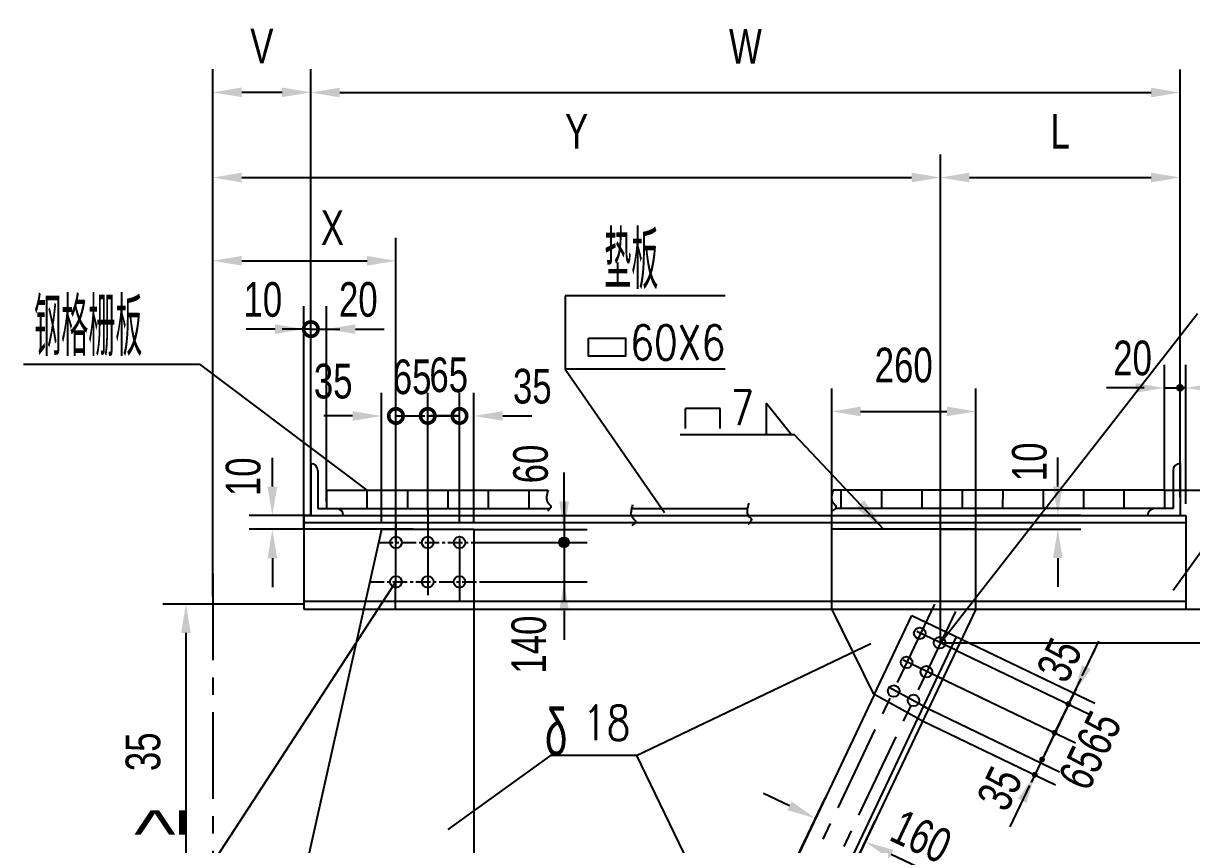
# Model space of a CAD drawing. Extents: x 148 to 221443, y -36682 to 6758.
# Drawn here: x 113930 to 115953, y -19984 to -18562 of the extents above; entities that cross this region are included whole.
import ezdxf
from ezdxf.enums import TextEntityAlignment as Align

# ---------------------------------------------------------------- set-up
doc = ezdxf.new("R2010")
doc.units = 0
doc.header["$LTSCALE"] = 10
doc.header["$MEASUREMENT"] = 0
doc.linetypes.add('CENTERX2', pattern=[4, 2.5, -0.5, 0.5, -0.5])
doc.linetypes.add('PHANTOM2', pattern=[31.75, 15.875, -3.175, 3.175, -3.175, 3.175, -3.175])
for name, color, linetype in [('1', 1, 'Continuous'), ('2', 4, 'Continuous'), ('3', 255, 'Continuous'), ('4', 1, 'CENTERX2'), ('5', 2, 'PHANTOM2'), ('9', 6, 'Continuous'), ('WHITE', 7, 'Continuous')]:
    doc.layers.add(name, color=color, linetype=linetype)
doc.styles.add('HZ', font='ROMS.SHX', dxfattribs={"width": 0.75, "bigfont": 'GBCBIG.SHX'})
doc.styles.get("Standard").update_dxf_attribs({"font": 'wison_e.shx', "width": 0.75, "bigfont": 'wison_c.shx'})
doc.styles.add('XW', font='ROMANS.shx', dxfattribs={"width": 0.85})
doc.dimstyles.new('DIM1', dxfattribs={"dimscale": 20, "dimtxt": 3, "dimasz": 2.5, "dimexe": 2, "dimexo": 0, "dimgap": 1, "dimtad": 0, "dimdec": 0, "dimzin": 0, "dimdsep": 46, "dimtxsty": 'Standard', "dimcen": 2, "dimclrd": 3, "dimclre": 3, "dimclrt": 3, "dimadec": 0, "dimazin": 0, "dimtfac": 0.666667, "dimtdec": 0, "dimtofl": 0, "dimtmove": 2, "dimatfit": 1, "dimfxl": 2, "dimtvp": 1.333333, "dimtolj": 1, "dimtzin": 0, "dimarcsym": 0})

# ---------------------------------------------------------------- blocks, each defined once
blk = doc.blocks.new('*D1370')
at = {"layer": '2', "color": 3, "lineweight": -2}
for p, q in [((114428, -19324), (114428, -18642.1)), ((115932.5, -19324), (115932.5, -18642.1)), ((114478, -18682.1), (115882.5, -18682.1))]:
    blk.add_line(p, q, dxfattribs=at)
at = {"layer": '2', "color": 3}
for points in [[(114478, -18673.8), (114478, -18690.4), (114428, -18682.1)], [(115882.5, -18690.4), (115882.5, -18673.8), (115932.5, -18682.1)]]:
    blk.add_solid(points, dxfattribs=at)
at = {"layer": 'Defpoints', "color": 0}
for p in [(115932.5, -18682.1), (114428, -19324), (115932.5, -19324)]:
    blk.add_point(p, dxfattribs=at)
at = {"layer": '2', "color": 3, "insert": (115180.2, -18602.1), "char_height": 60, "attachment_point": 5}
blk.add_mtext('\\A1;W', dxfattribs=at)
blk = doc.blocks.new('*D1371')
at = {"layer": '2', "color": 3, "lineweight": -2}
for p, q in [((114361.3, -19364), (114361.3, -19314)), ((114428, -19414), (114321.3, -19414)), ((114605.2, -19438), (114321.3, -19438)), ((114361.3, -19488), (114361.3, -19538))]:
    blk.add_line(p, q, dxfattribs=at)
at = {"layer": '2', "color": 3}
for points in [[(114353, -19364), (114369.6, -19364), (114361.3, -19414)], [(114369.6, -19488), (114353, -19488), (114361.3, -19438)]]:
    blk.add_solid(points, dxfattribs=at)
at = {"layer": 'Defpoints', "color": 0}
for p in [(114361.3, -19414), (114428, -19414), (114605.2, -19438)]:
    blk.add_point(p, dxfattribs=at)
at = {"layer": '2', "color": 3, "insert": (114311, -19347.1), "char_height": 60, "attachment_point": 5, "rotation": 90}
blk.add_mtext('\\A1;10', dxfattribs=at)
blk = doc.blocks.new('*D1373')
at = {"layer": '2', "color": 3, "lineweight": -2}
for p, q in [((114258.2, -19554.5), (114258.2, -18933.3)), ((114575.2, -19460.7), (114575.2, -18933.3)), ((114308.2, -18973.3), (114525.2, -18973.3))]:
    blk.add_line(p, q, dxfattribs=at)
at = {"layer": '2', "color": 3}
for points in [[(114308.2, -18964.9), (114308.2, -18981.6), (114258.2, -18973.3)], [(114525.2, -18981.6), (114525.2, -18964.9), (114575.2, -18973.3)]]:
    blk.add_solid(points, dxfattribs=at)
at = {"layer": 'Defpoints', "color": 0}
for p in [(114575.2, -18973.3), (114575.2, -19460.7), (114258.2, -19554.5)]:
    blk.add_point(p, dxfattribs=at)
at = {"layer": '2', "color": 3, "insert": (114465.2, -18916), "char_height": 60, "attachment_point": 5}
blk.add_mtext('\\A1;X', dxfattribs=at)
blk = doc.blocks.new('_DotSmall')
at = {"layer": 'WHITE', "color": 0, "const_width": 0.5}
blk.add_lwpolyline([(-0.0625, 0, 1), (0.0625, 0, 1)], format="xyb", close=True, dxfattribs=at)
blk = doc.blocks.new('*D1374')
at = {"layer": '9', "color": 3, "lineweight": -2}
for p, q in [((114550.2, -19426), (114550.2, -19201.8)), ((114575.2, -19426), (114575.2, -19201.8)), ((114500.2, -19241.8), (114450.2, -19241.8)), ((114575.2, -19241.8), (114625.2, -19241.8))]:
    blk.add_line(p, q, dxfattribs=at)
at = {"layer": '9', "color": 3}
blk.add_solid([(114500.2, -19250.1), (114500.2, -19233.4), (114550.2, -19241.8)], dxfattribs=at)
at = {"layer": 'Defpoints', "color": 0}
for p in [(114575.2, -19241.8), (114550.2, -19426), (114575.2, -19426)]:
    blk.add_point(p, dxfattribs=at)
at = {"layer": '9', "color": 3, "lineweight": -2, "xscale": 50, "yscale": 50, "zscale": 50, "rotation": 180}
blk.add_blockref('_DotSmall', (114575.2, -19241.8), dxfattribs=at)
at = {"layer": '9', "color": 3, "insert": (114466.6, -19181.9), "char_height": 60, "attachment_point": 5}
blk.add_mtext('\\A1;35', dxfattribs=at)
blk = doc.blocks.new('*D1375')
at = {"layer": '9', "color": 3, "linetype": 'Continuous', "lineweight": -2}
for p, q in [((114428, -19339), (114428, -19051.5)), ((114455, -19390), (114455, -19051.5)), ((114428, -19091.5), (114378, -19091.5)), ((114505, -19091.5), (114555, -19091.5))]:
    blk.add_line(p, q, dxfattribs=at)
at = {"layer": '9', "color": 3}
blk.add_solid([(114505, -19083.2), (114505, -19099.8), (114455, -19091.5)], dxfattribs=at)
at = {"layer": 'Defpoints', "color": 0}
for p in [(114428, -19091.5), (114428, -19339), (114455, -19390)]:
    blk.add_point(p, dxfattribs=at)
at = {"layer": '9', "color": 3, "lineweight": -2, "xscale": 50, "yscale": 50, "zscale": 50}
blk.add_blockref('_DotSmall', (114428, -19091.5), dxfattribs=at)
at = {"layer": '9', "color": 3, "insert": (114510.1, -19040.5), "char_height": 60, "attachment_point": 5}
blk.add_mtext('\\A1;20', dxfattribs=at)
blk = doc.blocks.new('*D1376')
at = {"layer": '2', "color": 3, "lineweight": -2}
for p, q in [((114258.2, -19554.5), (114258.2, -18641.7)), ((114428, -19414), (114428, -18641.7)), ((114378, -18681.7), (114308.2, -18681.7))]:
    blk.add_line(p, q, dxfattribs=at)
at = {"layer": '2', "color": 3}
for points in [[(114308.2, -18673.4), (114308.2, -18690), (114258.2, -18681.7)], [(114378, -18690), (114378, -18673.4), (114428, -18681.7)]]:
    blk.add_solid(points, dxfattribs=at)
at = {"layer": 'Defpoints', "color": 0}
for p in [(114258.2, -18681.7), (114428, -19414), (114258.2, -19554.5)]:
    blk.add_point(p, dxfattribs=at)
at = {"layer": '2', "color": 3, "insert": (114343.1, -18601.7), "char_height": 60, "attachment_point": 5}
blk.add_mtext('\\A1;V', dxfattribs=at)
blk = doc.blocks.new('*D1377')
at = {"layer": '9', "color": 3, "lineweight": -2}
for p, q in [((114416, -19438), (114416, -19051.5)), ((114428, -19339), (114428, -19051.5)), ((114366, -19091.5), (114316, -19091.5)), ((114428, -19091.5), (114478, -19091.5))]:
    blk.add_line(p, q, dxfattribs=at)
at = {"layer": '9', "color": 3}
blk.add_solid([(114366, -19099.8), (114366, -19083.2), (114416, -19091.5)], dxfattribs=at)
at = {"layer": 'Defpoints', "color": 0}
for p in [(114428, -19091.5), (114428, -19339), (114416, -19438)]:
    blk.add_point(p, dxfattribs=at)
at = {"layer": '9', "color": 3, "lineweight": -2, "xscale": 50, "yscale": 50, "zscale": 50, "rotation": 180}
blk.add_blockref('_DotSmall', (114428, -19091.5), dxfattribs=at)
at = {"layer": '9', "color": 3, "insert": (114344.8, -19040.5), "char_height": 60, "attachment_point": 5}
blk.add_mtext('\\A1;10', dxfattribs=at)
blk = doc.blocks.new('*D1378')
at = {"layer": '2', "color": 3, "lineweight": -2}
for p, q in [((115905.5, -19370), (116467.5, -19370)), ((116427.5, -19420), (116427.5, -20697.5)), ((114988.7, -20747.5), (116467.5, -20747.5))]:
    blk.add_line(p, q, dxfattribs=at)
at = {"layer": '2', "color": 3}
for points in [[(116435.8, -19420), (116419.2, -19420), (116427.5, -19370)], [(116419.2, -20697.5), (116435.8, -20697.5), (116427.5, -20747.5)]]:
    blk.add_solid(points, dxfattribs=at)
at = {"layer": 'Defpoints', "color": 0}
for p in [(115905.5, -19370), (114988.7, -20747.5), (116427.5, -20747.5)]:
    blk.add_point(p, dxfattribs=at)
at = {"layer": '2', "color": 3, "insert": (116347.5, -20012.1), "char_height": 60, "attachment_point": 5, "rotation": 90}
blk.add_mtext('\\A1;H', dxfattribs=at)
blk = doc.blocks.new('*D1379')
at = {"layer": '2', "color": 3, "lineweight": -2}
for p, q in [((115720.9, -19363.6), (115720.9, -19313.6)), ((115578.9, -19413.6), (115760.9, -19413.6)), ((115517.9, -19437.8), (115760.9, -19437.8)), ((115720.9, -19487.8), (115720.9, -19537.8))]:
    blk.add_line(p, q, dxfattribs=at)
at = {"layer": '2', "color": 3}
for points in [[(115712.6, -19363.6), (115729.3, -19363.6), (115720.9, -19413.6)], [(115729.3, -19487.8), (115712.6, -19487.8), (115720.9, -19437.8)]]:
    blk.add_solid(points, dxfattribs=at)
at = {"layer": 'Defpoints', "color": 0}
for p in [(115578.9, -19413.6), (115720.9, -19413.6), (115517.9, -19437.8)]:
    blk.add_point(p, dxfattribs=at)
at = {"layer": '2', "color": 3, "insert": (115672, -19321.2), "char_height": 60, "attachment_point": 5, "rotation": 90}
blk.add_mtext('\\A1;10', dxfattribs=at)
blk = doc.blocks.new('*D1381')
at = {"layer": '9', "color": 3, "lineweight": -2}
for p, q in [((114685.2, -19426), (114685.2, -19201.8)), ((114710.2, -19426), (114710.2, -19201.8)), ((114685.2, -19241.8), (114635.2, -19241.8)), ((114760.2, -19241.8), (114810.2, -19241.8))]:
    blk.add_line(p, q, dxfattribs=at)
at = {"layer": '9', "color": 3}
blk.add_solid([(114760.2, -19233.4), (114760.2, -19250.1), (114710.2, -19241.8)], dxfattribs=at)
at = {"layer": 'Defpoints', "color": 0}
for p in [(114685.2, -19241.8), (114685.2, -19426), (114710.2, -19426)]:
    blk.add_point(p, dxfattribs=at)
at = {"layer": '9', "color": 3, "lineweight": -2, "xscale": 50, "yscale": 50, "zscale": 50}
blk.add_blockref('_DotSmall', (114685.2, -19241.8), dxfattribs=at)
at = {"layer": '9', "color": 3, "insert": (114811.3, -19190.7), "char_height": 60, "attachment_point": 5}
blk.add_mtext('\\A1;35', dxfattribs=at)
blk = doc.blocks.new('*D1383')
at = {"layer": '2', "color": 3, "lineweight": -2}
for p, q in [((114416, -19567.3), (114171.7, -19567.3)), ((114211.7, -19617.3), (114211.7, -20005.8)), ((114258.2, -20055.8), (114171.7, -20055.8))]:
    blk.add_line(p, q, dxfattribs=at)
at = {"layer": '2', "color": 3}
for points in [[(114220.1, -19617.3), (114203.4, -19617.3), (114211.7, -19567.3)], [(114203.4, -20005.8), (114220.1, -20005.8), (114211.7, -20055.8)]]:
    blk.add_solid(points, dxfattribs=at)
at = {"layer": 'Defpoints', "color": 0}
for p in [(114416, -19567.3), (114211.7, -20055.8), (114258.2, -20055.8)]:
    blk.add_point(p, dxfattribs=at)
at = {"layer": '2', "color": 3, "insert": (114137.7, -19823), "char_height": 60, "attachment_point": 5, "rotation": 90}
blk.add_mtext('\\A1;35', dxfattribs=at)
blk = doc.blocks.new('*D1385')
at = {"layer": '2', "color": 3, "linetype": 'Continuous', "lineweight": -2}
for p, q in [((115905.5, -19370), (116312.7, -19370)), ((116272.7, -20143.6), (116272.7, -19420)), ((115252.1, -20193.6), (116312.7, -20193.6))]:
    blk.add_line(p, q, dxfattribs=at)
at = {"layer": '2', "color": 3}
for points in [[(116281.1, -19420), (116264.4, -19420), (116272.7, -19370)], [(116264.4, -20143.6), (116281.1, -20143.6), (116272.7, -20193.6)]]:
    blk.add_solid(points, dxfattribs=at)
at = {"layer": 'Defpoints', "color": 0}
for p in [(115905.5, -19370), (116272.7, -19370), (115252.1, -20193.6)]:
    blk.add_point(p, dxfattribs=at)
at = {"layer": '2', "color": 3, "insert": (116192.7, -19781.8), "char_height": 60, "attachment_point": 5, "rotation": 90}
blk.add_mtext('\\A1;H', dxfattribs=at)
blk = doc.blocks.new('*D1386')
at = {"layer": '2', "color": 3, "linetype": 'Continuous', "lineweight": -2}
for p, q in [((115329.6, -19437.8), (115329.6, -19194)), ((115578.9, -19437.8), (115578.9, -19194)), ((115379.6, -19234), (115528.9, -19234))]:
    blk.add_line(p, q, dxfattribs=at)
at = {"layer": '2', "color": 3}
for points in [[(115379.6, -19225.6), (115379.6, -19242.3), (115329.6, -19234)], [(115528.9, -19242.3), (115528.9, -19225.6), (115578.9, -19234)]]:
    blk.add_solid(points, dxfattribs=at)
at = {"layer": 'Defpoints', "color": 0}
for p in [(115578.9, -19234), (115329.6, -19437.8), (115578.9, -19437.8)]:
    blk.add_point(p, dxfattribs=at)
at = {"layer": '2', "color": 3, "insert": (115454.2, -19154), "char_height": 60, "attachment_point": 5}
blk.add_mtext('\\A1;260', dxfattribs=at)
blk = doc.blocks.new('*D1388')
at = {"layer": '2', "color": 3, "linetype": 'Continuous', "lineweight": -2}
for p, q in [((114258.2, -19534.5), (114258.2, -18789.1)), ((115517.9, -19634.4), (115517.9, -18789.1)), ((114308.2, -18829.1), (115467.9, -18829.1))]:
    blk.add_line(p, q, dxfattribs=at)
at = {"layer": '2', "color": 3}
for points in [[(114308.2, -18820.8), (114308.2, -18837.5), (114258.2, -18829.1)], [(115467.9, -18837.5), (115467.9, -18820.8), (115517.9, -18829.1)]]:
    blk.add_solid(points, dxfattribs=at)
at = {"layer": 'Defpoints', "color": 0}
for p in [(115517.9, -18829.1), (114258.2, -19534.5), (115517.9, -19634.4)]:
    blk.add_point(p, dxfattribs=at)
at = {"layer": '2', "color": 3, "insert": (114888, -18749.1), "char_height": 60, "attachment_point": 5}
blk.add_mtext('\\A1;Y', dxfattribs=at)
blk = doc.blocks.new('*D1389')
at = {"layer": '2', "color": 3, "linetype": 'Continuous', "lineweight": -2}
for p, q in [((115517.9, -19634.4), (115517.9, -18789.1)), ((115932.5, -19324), (115932.5, -18789.1)), ((115567.9, -18829.1), (115882.5, -18829.1))]:
    blk.add_line(p, q, dxfattribs=at)
at = {"layer": '2', "color": 3}
for points in [[(115567.9, -18820.8), (115567.9, -18837.5), (115517.9, -18829.1)], [(115882.5, -18837.5), (115882.5, -18820.8), (115932.5, -18829.1)]]:
    blk.add_solid(points, dxfattribs=at)
at = {"layer": 'Defpoints', "color": 0}
for p in [(115932.5, -18829.1), (115932.5, -19324), (115517.9, -19634.4)]:
    blk.add_point(p, dxfattribs=at)
at = {"layer": '2', "color": 3, "insert": (115725.2, -18749.1), "char_height": 60, "attachment_point": 5}
blk.add_mtext('\\A1;L', dxfattribs=at)
blk = doc.blocks.new('*D1394')
at = {"layer": '2', "color": 3, "linetype": 'Continuous', "lineweight": -2}
for p, q in [((116136.2, -19526), (116136.2, -19476)), ((115578.9, -19576), (116176.2, -19576)), ((115517.9, -19634.4), (116176.2, -19634.4)), ((116136.2, -19684.4), (116136.2, -19734.4))]:
    blk.add_line(p, q, dxfattribs=at)
at = {"layer": '2', "color": 3}
for points in [[(116127.9, -19526), (116144.5, -19526), (116136.2, -19576)], [(116144.5, -19684.4), (116127.9, -19684.4), (116136.2, -19634.4)]]:
    blk.add_solid(points, dxfattribs=at)
at = {"layer": 'Defpoints', "color": 0}
for p in [(115578.9, -19576), (116136.2, -19576), (115517.9, -19634.4)]:
    blk.add_point(p, dxfattribs=at)
at = {"layer": '2', "color": 3, "insert": (116065.5, -19479.8), "char_height": 60, "attachment_point": 5, "rotation": 90}
blk.add_mtext('\\A1;105', dxfattribs=at)
blk = doc.blocks.new('*D1395')
at = {"layer": '2', "color": 3, "linetype": 'Continuous', "lineweight": -2}
for p, q in [((115256.4, -19916.6), (115211.2, -19895.1)), ((115252.4, -20041.4), (115318.7, -19901.9)), ((115338.2, -20082.2), (115404.5, -19942.7)), ((115432.5, -20000.3), (115477.7, -20021.8))]:
    blk.add_line(p, q, dxfattribs=at)
at = {"layer": '2', "color": 3}
for points in [[(115252.8, -19924.1), (115260, -19909.1), (115301.6, -19938.1)], [(115436.1, -19992.8), (115428.9, -20007.8), (115387.4, -19978.8)]]:
    blk.add_solid(points, dxfattribs=at)
at = {"layer": 'Defpoints', "color": 0}
for p in [(115387.4, -19978.8), (115252.4, -20041.4), (115338.2, -20082.2)]:
    blk.add_point(p, dxfattribs=at)
at = {"layer": '2', "color": 3, "insert": (115484.4, -19969.6), "char_height": 60, "attachment_point": 5, "rotation": 334.5727}
blk.add_mtext('\\A1;160', dxfattribs=at)

msp = doc.modelspace()

# ---------------------------------------------------------------- hatches: boundary and pattern name
at = {"layer": '2'}
h = msp.add_hatch(color=256, dxfattribs=at)
h.paths.add_polyline_path([(115932.454, -19188.247, 0.414213562), (115927.454, -19193.247), (115932.454, -19193.247)])
h.paths.add_polyline_path([(115932.454, -19188.247), (115932.454, -19193.247), (115937.454, -19193.247, 0.414213562)])
h.paths.add_polyline_path([(115937.454, -19193.247), (115932.454, -19193.247), (115932.454, -19198.247, 0.414213562)])
h.paths.add_polyline_path([(115932.454, -19193.247), (115927.454, -19193.247, 0.414213562), (115932.454, -19198.247)])

# ---------------------------------------------------------------- linework, layer by layer
at = {"color": 7, "linetype": 'Continuous'}
msp.add_line((114710.2307, -19438.0056), (114906.2844, -19438.0056), dxfattribs=at)
at = {"color": 1, "linetype": 'CENTERX2'}
for p, q in [((114545.1686, -19460.6571), (114738.8655, -19460.6571)), ((114529.8956, -19529.0006), (114723.5787, -19529.0006))]:
    msp.add_line(p, q, dxfattribs=at)
at = {"layer": '1'}
for p, q in [((114428.0075, -19324.0056), (114428.0075, -19414.0056)), ((115932.454, -19324.0056), (115932.454, -19414.0056)), ((114428.0075, -19339.0056), (114428.0075, -19414.0056)), ((114440.0075, -19336.0056), (114440.0075, -19402.0056)), ((114440.0075, -19351.0056), (114440.0075, -19402.0056)), ((115920.454, -19336.0056), (115920.454, -19402.0056)), ((114455.0075, -19370.0056), (114455.0075, -19402.0056)), ((114455.0075, -19370.0056), (114838.7058, -19370.0056)), ((114525.0075, -19370.0056), (114525.0075, -19402.0056)), ((114595.0075, -19370.0056), (114595.0075, -19402.0056)), ((114665.0075, -19370.0056), (114665.0075, -19402.0056)), ((114735.0075, -19370.0056), (114735.0075, -19402.0056)), ((114805.0075, -19370.0056), (114805.0075, -19402.0056)), ((115905.454, -19370.0056), (115332.0857, -19370.0056)), ((115345.4888, -19369.4021), (115345.4543, -19401.4021)), ((115415.4887, -19369.4775), (115415.4542, -19401.4775)), ((115485.4887, -19369.553), (115485.4542, -19401.553)), ((115555.4887, -19369.6284), (115555.4542, -19401.6284)), ((115625.4886, -19369.7039), (115625.4541, -19401.7039)), ((115695.4886, -19369.7793), (115695.4541, -19401.7793)), ((115765.4885, -19369.8547), (115765.454, -19401.8547)), ((115835.4885, -19369.9302), (115835.454, -19401.9302)), ((115905.4884, -19370.0056), (115905.454, -19402.0056)), ((114440.0075, -19402.0056), (114842.3534, -19402.0056)), ((114983.1348, -19402.0056), (115183.1348, -19402.0056)), ((115920.454, -19402.0056), (115335.7334, -19402.0056)), ((114416.0075, -19414.0056), (115942.454, -19414.0056)), ((114416.0075, -19414.0056), (114416.0075, -19576.0006)), ((115942.454, -19414.0056), (115942.454, -19576.0006)), ((114550.2307, -19438.0056), (114397.9136, -20119.592)), ((114710.2307, -19438.0056), (114550.2307, -19438.0056)), ((114416.0075, -19576.0006), (114519.3923, -19576.0006)), ((114710.2307, -19576.0006), (115329.7922, -19576.0006)), ((115578.8722, -19576.0006), (115338.2306, -20082.1684)), ((115578.8722, -19576.0006), (115942.454, -19576.0006)), ((115403.1749, -19724.3072), (115252.4332, -20041.3787))]:
    msp.add_line(p, q, dxfattribs=at)
at = {"layer": '1', "ltscale": 6}
for p, q in [((115578.8722, -19437.7623), (115329.5696, -19437.7623)), ((115329.5696, -19575.6187), (115329.5696, -19437.7623)), ((115578.8722, -19576.0006), (115578.8722, -19437.7623)), ((115403.1749, -19724.3072), (115329.5696, -19575.6187)), ((115403.7346, -19723.13), (115488.0383, -19770.1611))]:
    msp.add_line(p, q, dxfattribs=at)
at = {"layer": '1'}
for centre in [(114575.2307, -19460.6571), (114630.2307, -19460.6571), (114685.2307, -19460.6571), (114575.2307, -19529.0006), (114630.2307, -19529.0006), (114685.2307, -19529.0006), (115481.9759, -19617.9882), (115516.2832, -19634.2985), (115459.1296, -19668.2038), (115493.4369, -19684.5142), (115436.8697, -19717.8218), (115471.177, -19734.1321)]:
    msp.add_circle(centre, 10, dxfattribs=at)
for centre, start, end in [((114428.0075, -19336.0056), 0, 90), ((115932.454, -19336.0056), 90, 180), ((114472.0075, -19414.0056), 0, 90), ((115888.454, -19414.0056), 90, 180)]:
    msp.add_arc(centre, 12, start, end, dxfattribs=at)
at = {"layer": '2'}
for p, q in [((115145.0149, -19033.7704), (114868.3404, -19033.7704)), ((114868.3404, -19033.7704), (114868.3404, -19160.571)), ((115517.8784, -19634.4251), (115962.6999, -19064.6779)), ((113930.291, -19152.2385), (114234.9193, -19152.2385)), ((114234.9193, -19152.2385), (114525.0075, -19370.0056)), ((115145.0149, -19160.571), (114868.3404, -19160.571)), ((114868.3404, -19160.571), (115040.0077, -19408.5823)), ((115905.4884, -19370.0056), (115905.4884, -19153.247)), ((115942.454, -19394.0056), (115942.454, -19153.247)), ((114630.2307, -19406.0056), (114630.2307, -19201.7652)), ((114685.2307, -19406.0056), (114685.2307, -19201.7652)), ((115855.4884, -19193.247), (115805.4884, -19193.247)), ((115870.4884, -19193.247), (115820.4884, -19193.247)), ((115905.4884, -19193.247), (115932.454, -19193.247)), ((115942.454, -19193.247), (115932.454, -19193.247)), ((115136.2942, -19228.6385), (115076.2631, -19228.6385)), ((115076.2631, -19263.2975), (115076.2631, -19228.6385)), ((115136.2942, -19263.2975), (115136.2942, -19228.6385)), ((114630.2307, -19241.7652), (114685.2307, -19241.7652)), ((116123.0276, -19264.1213), (115920.4162, -19543.6132)), ((115265.1453, -19274.4877), (115067.0636, -19274.4877)), ((115419.8313, -19438.0056), (115265.1453, -19274.4877)), ((114866.2844, -19389.7232), (114866.2844, -19339.7232)), ((114866.2844, -19410.6571), (114866.2844, -19360.6571)), ((114866.2844, -19390.0056), (114866.2844, -19460.6571)), ((114730.2307, -19460.6571), (114906.2844, -19460.6571)), ((114730.2307, -19460.6571), (114906.2844, -19460.6571)), ((114866.2844, -19460.6571), (114866.2844, -19529.0006)), ((114866.2844, -19510.6571), (114866.2844, -19560.6571)), ((114190.9288, -20118.2836), (114575.2307, -19529.0006)), ((114723.5787, -19529.0006), (114906.2844, -19529.0006)), ((114866.2844, -19579.0006), (114866.2844, -19629.0006)), ((114991.6744, -19829.4375), (115397.4327, -19635.7263)), ((114991.6744, -19829.4375), (115172.1337, -20202.2809))]:
    msp.add_line(p, q, dxfattribs=at)
at = {"layer": '2', "color": 7}
for p, q in [((115932.454, -19382.0056), (115932.454, -19153.247)), ((115932.454, -19304.0056), (115932.454, -19153.247)), ((115259.8336, -19274.4877), (115216.0988, -19219.8732)), ((115216.0988, -19219.8732), (115216.0988, -19274.4877)), ((115259.8336, -19274.4877), (115216.0988, -19274.4877))]:
    msp.add_line(p, q, dxfattribs=at)
at = {"layer": '2', "linetype": 'Continuous'}
for p, q in [((115554.0635, -19628.1835), (115784.9098, -19738.9405)), ((115770.4746, -19676.5576), (115792.1034, -19631.4777)), ((115544.4734, -19647.0689), (115775.2395, -19757.7874)), ((115763.3473, -19691.3423), (115784.976, -19646.2624)), ((115512.5972, -19692.7775), (115751.4477, -19807.3748)), ((115739.5111, -19741.0231), (115761.1398, -19695.9432)), ((115752.533, -19713.8821), (115741.7185, -19736.4222)), ((115741.7185, -19736.4222), (115717.8823, -19786.103)), ((115486.4297, -19743.5154), (115724.0847, -19857.5391)), ((115715.3987, -19791.2794), (115737.0275, -19746.1995)), ((115486.8384, -19769.5854), (115717.1551, -19880.0883)), ((115717.8823, -19786.103), (115693.77, -19836.3593)), ((115720.0898, -19781.5021), (115698.461, -19826.582)), ((115696.2536, -19831.1829), (115674.6248, -19876.2628)), ((115693.77, -19836.3593), (115681.0911, -19862.7853)), ((115672.1413, -19881.4392), (115650.5125, -19926.5191)), ((115659.4624, -19907.8652), (115637.8337, -19952.9451))]:
    msp.add_line(p, q, dxfattribs=at)
at = {"layer": '2'}
msp.add_lwpolyline([(114908.7237, -19106.8963), (114972.6017, -19106.8963), (114972.6017, -19138.0771), (114908.7237, -19138.0771)], close=True, dxfattribs=at)
at = {"layer": '2', "const_width": 7.9687}
msp.add_lwpolyline([(114861.7688, -19460.6571, 1), (114870.8001, -19460.6571, 1)], format="xyb", close=True, dxfattribs=at)
at = {"layer": '2', "linetype": 'Continuous', "const_width": 4.75}
for points in [[(115736.5506, -19740.4844, 1), (115741.8006, -19740.4844, 1)], [(115712.7588, -19790.0718, 1), (115718.0088, -19790.0718, 1)], [(115691.145, -19836.3593, 1), (115696.395, -19836.3593, 1)], [(115678.4661, -19862.7853, 1), (115683.7161, -19862.7853, 1)]]:
    msp.add_lwpolyline(points, format="xyb", close=True, dxfattribs=at)
at = {"layer": '2'}
msp.add_lwpolyline([(114991.6744, -19829.4375), (114842.8037, -19829.4375), (114664.7952, -19957.7773)], dxfattribs=at)
for centre, radius in [((115932.454, -19193.247), 5), ((114866.2844, -19460.6571), 8.4126)]:
    msp.add_circle(centre, radius, dxfattribs=at)
for points in [[(115855.4884, -19184.9137), (115855.4884, -19201.5803), (115905.4884, -19193.247)], [(115992.454, -19184.9137), (115992.454, -19201.5803), (115942.454, -19193.247)], [(114857.9511, -19389.7232), (114874.6178, -19389.7232), (114866.2844, -19439.7232)], [(115385.8629, -19387.5463), (115371.3338, -19401.2906), (115419.8313, -19438.0056)], [(114857.9511, -19579.0006), (114874.6178, -19579.0006), (114866.2844, -19529.0006)]]:
    msp.add_solid(points, dxfattribs=at)
at = {"layer": '2', "linetype": 'Continuous'}
for points in [[(115762.9613, -19672.9528), (115777.9879, -19680.1624), (115748.8459, -19721.6375)], [(115651.9491, -19904.2604), (115666.9757, -19911.47), (115681.0911, -19862.7853)]]:
    msp.add_solid(points, dxfattribs=at)
at = {"layer": '3', "ltscale": 6}
for p, q in [((114416.0075, -19426.0056), (115942.454, -19426.0056)), ((114416.0075, -19562.5764), (115942.454, -19562.5764)), ((114519.3923, -19576.0006), (114710.2307, -19576.0006)), ((115329.7922, -19576.0006), (115578.8722, -19576.0006)), ((115403.1749, -19724.3072), (115468.2661, -19587.3938)), ((115468.2661, -19587.3938), (115554.0635, -19628.1835)), ((115260.7858, -20225.1889), (115545.811, -19624.2601))]:
    msp.add_line(p, q, dxfattribs=at)
at = {"layer": '4', "ltscale": 6}
for p, q in [((114630.2307, -19402.0056), (114630.2307, -19564.0006)), ((114575.2307, -19426.0056), (114573.8472, -19576.0006)), ((114685.2307, -19454.0056), (114685.2307, -19564.0006)), ((114258.1637, -19514.5058), (114258.1637, -21133.3501)), ((115507.492, -19567.7992), (114931.2673, -20779.8357)), ((115543.6132, -19580.2943), (114967.3884, -20792.3308)), ((115544.4734, -19647.0689), (115476.7386, -19614.8665)), ((115520.8584, -19696.7411), (115453.1235, -19664.5387)), ((115493.674, -19746.9911), (115427.7174, -19711.2879))]:
    msp.add_line(p, q, dxfattribs=at)
at = {"layer": '5', "color": 3, "linetype": 'ByBlock', "ltscale": 5}
msp.add_line((114710.2307, -19438.0056), (114710.2307, -20200.6468), dxfattribs=at)
at = {"layer": '9'}
for points in [[(114838.7058, -19370.0056), (114838.7365, -19392.3506), (114843.4805, -19398.4093), (114837.4188, -19406.312)], [(115332.0857, -19370.0056), (115332.1165, -19392.3506), (115336.8605, -19398.4093), (115330.7987, -19406.312)], [(115185.8809, -19392.8617), (115185.9117, -19415.2066), (115190.6556, -19421.2654), (115184.5939, -19429.1681)], [(114984.9656, -19395.6049), (114984.9963, -19417.9498), (114989.7403, -19424.0086), (114983.6786, -19431.9113)]]:
    msp.add_spline(points, degree=3, dxfattribs=at)

# ---------------------------------------------------------------- block references
at = {"layer": '9', "xscale": 50, "yscale": 50, "zscale": 50, "rotation": 180}
msp.add_blockref('_DotSmall', (114630.2307, -19241.7652), dxfattribs=at)
at = {"layer": '9', "xscale": 50, "yscale": 50, "zscale": 50}
msp.add_blockref('_DotSmall', (114685.2307, -19241.7652), dxfattribs=at)

# ---------------------------------------------------------------- texts
at = {"layer": '2'}
for s, height, style, width, p in [('垫板', 100, 'HZ', 0.65, (114935.9125, -19022.1043)), ('钢格栅板', 100, 'HZ', 0.65, (113949.0007, -19137.8611)), ('60X6', 60, 'XW', 0.8, (114980.6649, -19144.6241)), ('δ', 80, 'HZ', 0.65, (114833.1459, -19828.8328)), ('18', 60, 'XW', 0.8, (114898.7047, -19802.7449))]:
    msp.add_text(s, height=height, dxfattribs=dict(at, style=style, width=width)).set_placement(p)
at = {"layer": '2', "style": 'XW', "width": 0.8}
msp.add_text('7', height=60, dxfattribs=at).set_placement((115195.3889, -19227.826), align=Align.MIDDLE_RIGHT)
at = {"layer": '2', "width": 0.75}
for s, p in [('35', (115735.9427, -19707.1557)), ('65', (115804.2037, -19833.1787)), ('65', (115773.7554, -19893.8865)), ('35', (115632.647, -19929.6037))]:
    msp.add_text(s, height=60, rotation=64.4151719, dxfattribs=at).set_placement(p)
at = {"layer": '2', "color": 3, "linetype": 'Continuous', "style": 'HZ', "width": 0.65}
msp.add_text('≥', height=100, rotation=90, dxfattribs=at).set_placement((114209.9302, -19969.0994))
at = {"layer": '2', "color": 3, "linetype": 'Continuous', "insert": (115850.3399, -19141.8274), "char_height": 60, "attachment_point": 5}
msp.add_mtext('20', dxfattribs=at)
at = {"layer": '2', "char_height": 60, "attachment_point": 5}
for insert in [(114603.3057, -19174.4824), (114666.579, -19170.9076)]:
    msp.add_mtext('65', dxfattribs=dict(at, insert=insert))
at = {"layer": '2', "color": 3, "linetype": 'Continuous', "insert": (114808.5845, -19324.8916), "char_height": 60, "attachment_point": 5, "rotation": 90}
msp.add_mtext('60', dxfattribs=at)
at = {"layer": '2', "insert": (114805.5906, -19637.5097), "char_height": 60, "attachment_point": 5, "rotation": 90}
msp.add_mtext('140', dxfattribs=at)

# ---------------------------------------------------------------- dimensions: what is measured, and where the dimension line sits
at = {"layer": '2'}
for base, p1, p2, text, picture, middle in [((114258.1637, -18681.7142), (114428.0075, -19414.0006), (114258.1637, -19554.5058), 'V', '*D1376', (114343.0856, -18601.7142)), ((115932.454, -18682.0904), (114428.0075, -19324.0056), (115932.454, -19324.0056), 'W', '*D1370', (115180.2307, -18602.0904))]:
    dim = msp.add_linear_dim(base=base, p1=p1, p2=p2, text=text, dimstyle='DIM1', override={"dimtxt": 3}, dxfattribs=at)
    dim.commit()
    dim.dimension.update_dxf_attribs({"geometry": picture, "text_midpoint": middle})
at = {"layer": '2', "color": 7, "linetype": 'Continuous'}
for base, p1, p2, text, picture, middle in [((115517.8784, -18829.1307), (114258.1637, -19534.5058), (115517.8784, -19634.4251), 'Y', '*D1388', (114888.021, -18749.1307)), ((115932.454, -18829.1307), (115517.8784, -19634.4251), (115932.454, -19324.0056), 'L', '*D1389', (115725.1662, -18749.1307)), ((115578.8722, -19233.9646), (115329.5696, -19437.7623), (115578.8722, -19437.7623), '260', '*D1386', (115454.2209, -19153.9646))]:
    dim = msp.add_linear_dim(base=base, p1=p1, p2=p2, text=text, dimstyle='DIM1', override={"dimtxt": 3}, dxfattribs=at)
    dim.commit()
    dim.dimension.update_dxf_attribs({"geometry": picture, "text_midpoint": middle})
at = {"layer": '2'}
dim = msp.add_linear_dim(base=(114575.2307, -18973.2546), p1=(114258.1637, -19554.5058), p2=(114575.2307, -19460.6571), text='X', dimstyle='DIM1', override={"dimtxt": 3}, dxfattribs=at)
dim.commit()
dim.dimension.update_dxf_attribs({"geometry": '*D1373', "text_midpoint": (114465.1517, -18915.9939), "dimtype": 160})
for base, p1, p2, text, override, picture, middle in [((115720.9255, -19413.5946), (115517.8784, -19437.7623), (115578.9344, -19413.5946), '10', {"dimtxt": 3}, '*D1379', (115671.9865, -19321.2376)), ((114361.2958, -19414.0056), (114605.2307, -19438.0056), (114428.0075, -19414.0056), '10', {"dimtxt": 3}, '*D1371', (114311.0336, -19347.0777)), ((116427.4906, -20747.5056), (115905.454, -19370.0056), (114988.6992, -20747.5056), 'H', {"dimtxt": 3, "dimtmove": 0}, '*D1378', (116427.4906, -20012.0531)), ((114211.7382, -20055.7861), (114416.0075, -19567.349), (114258.1637, -20055.7861), '35', {"dimtxt": 3, "dimexo": 0}, '*D1383', (114137.6985, -19822.9559))]:
    dim = msp.add_linear_dim(base=base, p1=p1, p2=p2, angle=90, text=text, dimstyle='DIM1', override=override, dxfattribs=at)
    dim.commit()
    dim.dimension.update_dxf_attribs({"geometry": picture, "text_midpoint": middle, "dimtype": 160})
at = {"layer": '2', "linetype": 'Continuous'}
dim = msp.add_linear_dim(base=(116272.7347, -19370.0056), p1=(115252.0557, -20193.5589), p2=(115905.454, -19370.0056), angle=90, text='H', dimstyle='DIM1', override={"dimtxt": 3}, dxfattribs=at)
dim.commit()
dim.dimension.update_dxf_attribs({"geometry": '*D1385', "text_midpoint": (116192.7347, -19781.7823)})
at = {"layer": '2', "color": 7, "linetype": 'Continuous'}
for base, p1, p2, angle, text, override, picture, middle, dimtype in [((116136.2044, -19576.0006), (115517.8784, -19634.4251), (115578.8722, -19576.0006), 90, '105', {"dimtxt": 3}, '*D1394', (116065.4773, -19479.7906), 160), ((115387.3526, -19978.8449), (115252.4332, -20041.3787), (115338.2306, -20082.1684), 334.5727146, '160', {"dimtxt": 3, "dimtxsty": 'Standard'}, '*D1395', (115484.4278, -19969.6229), 161)]:
    dim = msp.add_linear_dim(base=base, p1=p1, p2=p2, angle=angle, text=text, dimstyle='DIM1', override=override, dxfattribs=at)
    dim.commit()
    dim.dimension.update_dxf_attribs({"geometry": picture, "text_midpoint": middle, "dimtype": dimtype})
at = {"layer": '9'}
for base, p1, p2, text, picture, middle in [((114428.0075, -19091.5009), (114416.0075, -19438.0056), (114428.0075, -19339.0056), '10', '*D1377', (114344.8153, -19040.5435)), ((114575.2307, -19241.7652), (114550.2307, -19426.0056), (114575.2307, -19426.0056), '35', '*D1374', (114466.5846, -19181.9454)), ((114685.2307, -19241.7652), (114710.2307, -19426.0056), (114685.2307, -19426.0056), '35', '*D1381', (114811.3468, -19190.6514))]:
    dim = msp.add_linear_dim(base=base, p1=p1, p2=p2, text=text, dimstyle='DIM1', override={"dimtxt": 3, "dimblk2": 'DotSmall', "dimsah": 1}, dxfattribs=at)
    dim.commit()
    dim.dimension.update_dxf_attribs({"geometry": picture, "text_midpoint": middle, "dimtype": 160})
at = {"layer": '9', "color": 3, "linetype": 'Continuous'}
dim = msp.add_linear_dim(base=(114428.0075, -19091.5009), p1=(114455.0075, -19390.0056), p2=(114428.0075, -19339.0056), text='20', dimstyle='DIM1', override={"dimtxt": 3, "dimblk2": 'DotSmall', "dimsah": 1}, dxfattribs=at)
dim.commit()
dim.dimension.update_dxf_attribs({"geometry": '*D1375', "text_midpoint": (114510.0517, -19040.5435), "dimtype": 160})

doc.saveas('drawing.dxf')
